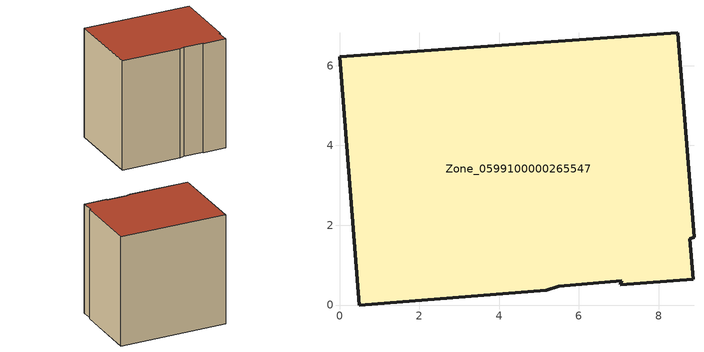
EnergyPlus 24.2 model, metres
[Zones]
Zone_0599100000265547
 floor ground (C_G): 5.5,0.47 5.19,0.36 0.49,0 0,6.22 8.48,6.82 8.89,1.7 8.79,1.66 8.87,0.65 7.04,0.51 7.08,0.61 z0
 wall outside (C_F): 5.19,0.36 5.5,0.47 7.08,0.61 7.04,0.51 8.87,0.65 8.79,1.66 8.89,1.7 8.48,6.82 0,6.22 0.49,0 5.19,0.36 z0:8.81
 roof outside (C_R): 7.08,0.61 7.04,0.51 8.87,0.65 8.79,1.66 8.89,1.7 8.48,6.82 0,6.22 0.49,0 5.19,0.36 5.5,0.47 z8.81
[BUILDING]
Pand.0599100000265547: North Axis=0; Terrain=City; Loads Convergence Tolerance Value=0.04; Temperature Convergence Tolerance Value=0.4; Solar Distribution=FullExterior; Maximum Number of Warmup Days=25; Minimum Number of Warmup Days=1
[Site:Location]
Rotterdam.The.Hague.AP_ZH_NLD Design_Conditions: Latitude=51.96; Longitude=4.45; Time Zone=1; Elevation=-4.5
[SITE:GROUNDTEMPERATURE:BUILDINGSURFACE]
18, 18, 18, 18, 18, 18, 18, 18, 18, 18, 18, 18
[MATERIAL] Thermal Absorptance=0.9; Solar Absorptance=0.7; Visible Absorptance=0.7
Name | Roughness | Thickness | Conductivity | Density | Specific Heat
G.TC.1946-1964 | MediumSmooth | 0.15 | 1 | 540 | 1210
F.TC.1946-1964 | Rough | 0.3 | 0.857143 | 1920 | 840
R.TC.1946-1964 | MediumRough | 0.2 | 0.235294 | 1500 | 1000
[CONSTRUCTION]
C_G: G.TC.1946-1964
C_F: F.TC.1946-1964
C_R: R.TC.1946-1964
[ZONE]
Zone_0599100000265547: Type=1; Multiplier=1; Ceiling Height=Autocalculate; Volume=Autocalculate; Floor Area=autocalculate; Part of Total Floor Area=Yes
[ZONEINFILTRATION:DESIGNFLOWRATE]
Infil_Zone_0599100000265547: Zone or ZoneList or Space or SpaceList=Zone_0599100000265547; Schedule=AlwaysOn; Design Flow Rate Calculation Method=Flow/Area; Flow Rate per Floor Area=0.003; Constant Term Coefficient=1; Temperature Term Coefficient=0; Velocity Term Coefficient=0; Velocity Squared Term Coefficient=0
[HVACTEMPLATE:ZONE:IDEALLOADSAIRSYSTEM]
Zone_0599100000265547: Maximum Heating Supply Air Temperature=50; Minimum Cooling Supply Air Temperature=13; Maximum Heating Supply Air Humidity Ratio=0.0156; Minimum Cooling Supply Air Humidity Ratio=0.0077; Heating Limit=NoLimit; Cooling Limit=NoLimit; Dehumidification Control Type=ConstantSensibleHeatRatio; Cooling Sensible Heat Ratio=0.7; Dehumidification Setpoint=60; Humidification Control Type=None; Humidification Setpoint=30; Outdoor Air Method=None; Outdoor Air Flow Rate per Person=0.00944; Outdoor Air Flow Rate per Zone Floor Area=0; Outdoor Air Flow Rate per Zone=0; Demand Controlled Ventilation Type=None; Outdoor Air Economizer Type=NoEconomizer; Heat Recovery Type=None; Sensible Heat Recovery Effectiveness=0.7; Latent Heat Recovery Effectiveness=0.65
[ZONECONTROL:THERMOSTAT]
ThermostatControl_Zone_0599100000265547: Zone or ZoneList=Zone_0599100000265547; Control Type Schedule=DualSetpointControlType; Control 1=Thermostat_Zone_0599100000265547; Temperature Difference Between Cutout And Setpoint=0
[THERMOSTATSETPOINT:DUALSETPOINT]
Thermostat_Zone_0599100000265547: Heating Setpoint Temperature Schedule=HeatingSetpoint_Zone_0599100000265547; Cooling Setpoint Temperature Schedule=CoolingSetpoint_Zone_0599100000265547
[SCHEDULE:COMPACT]
HeatingSetpoint_Zone_0599100000265547: Through: 12/31, For: AllDays, Until: 24:00, 21
CoolingSetpoint_Zone_0599100000265547: Through: 12/31, For: AllDays, Until: 24:00, 24
DualSetpointControlType: Through: 12/31, For: AllDays, Until: 24:00, 4
AlwaysOn: Through: 12/31, For: AllDays, Until: 24:00, 1
